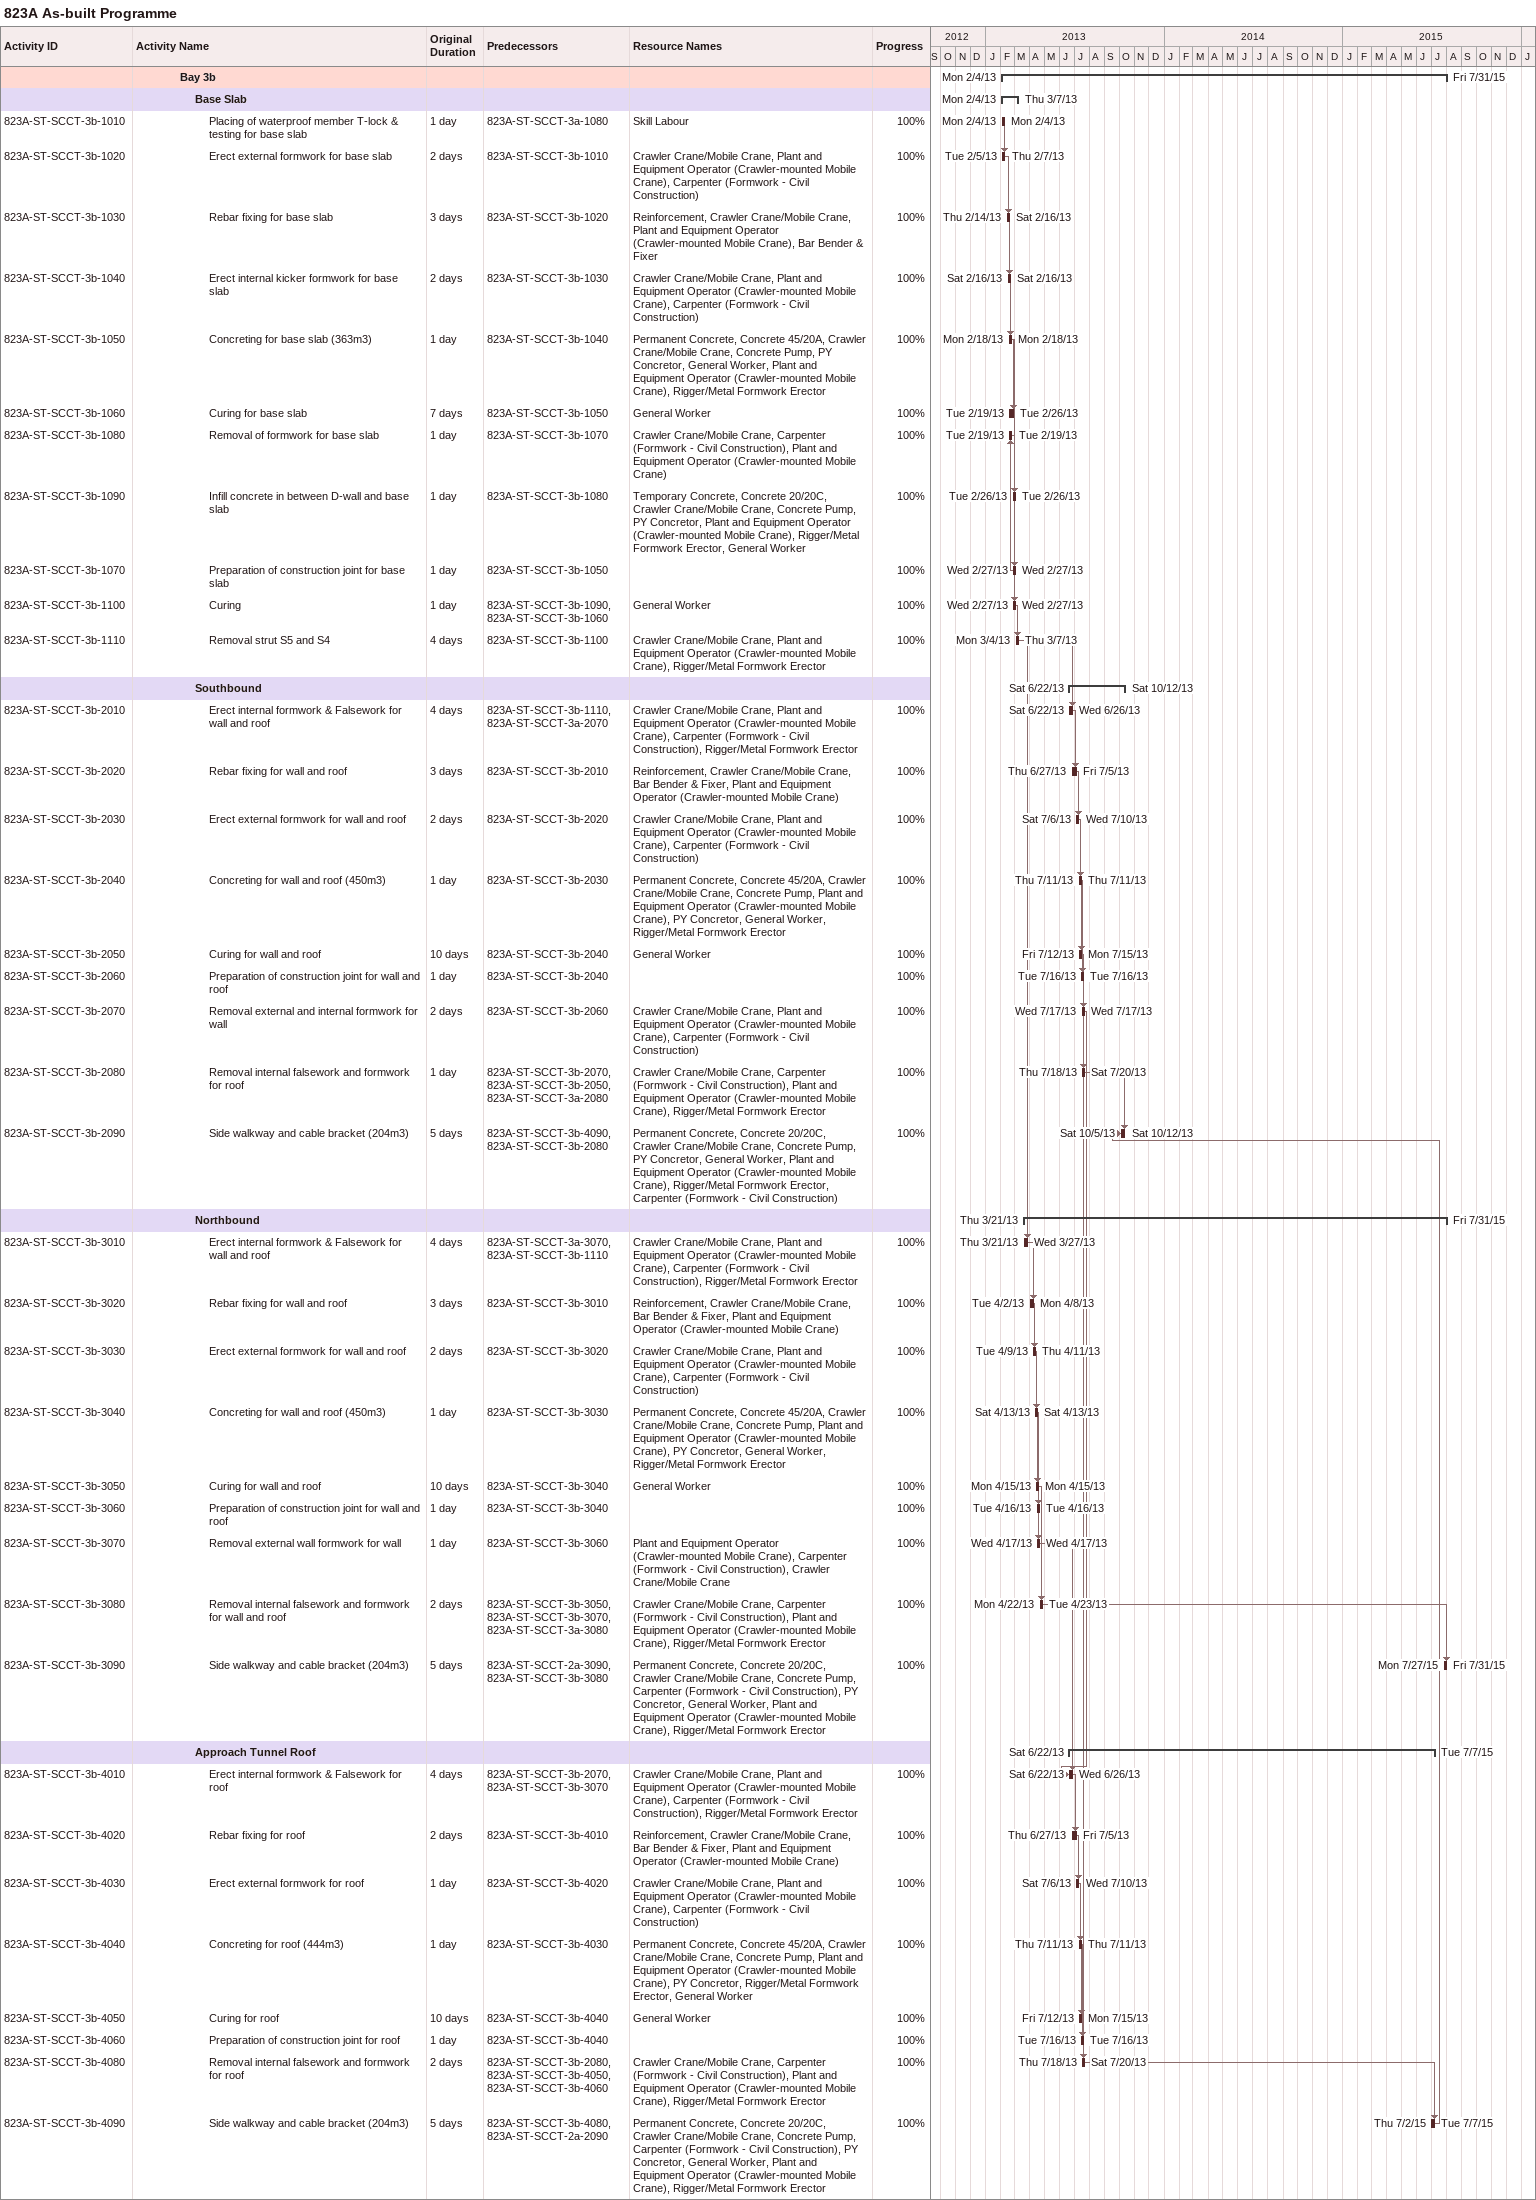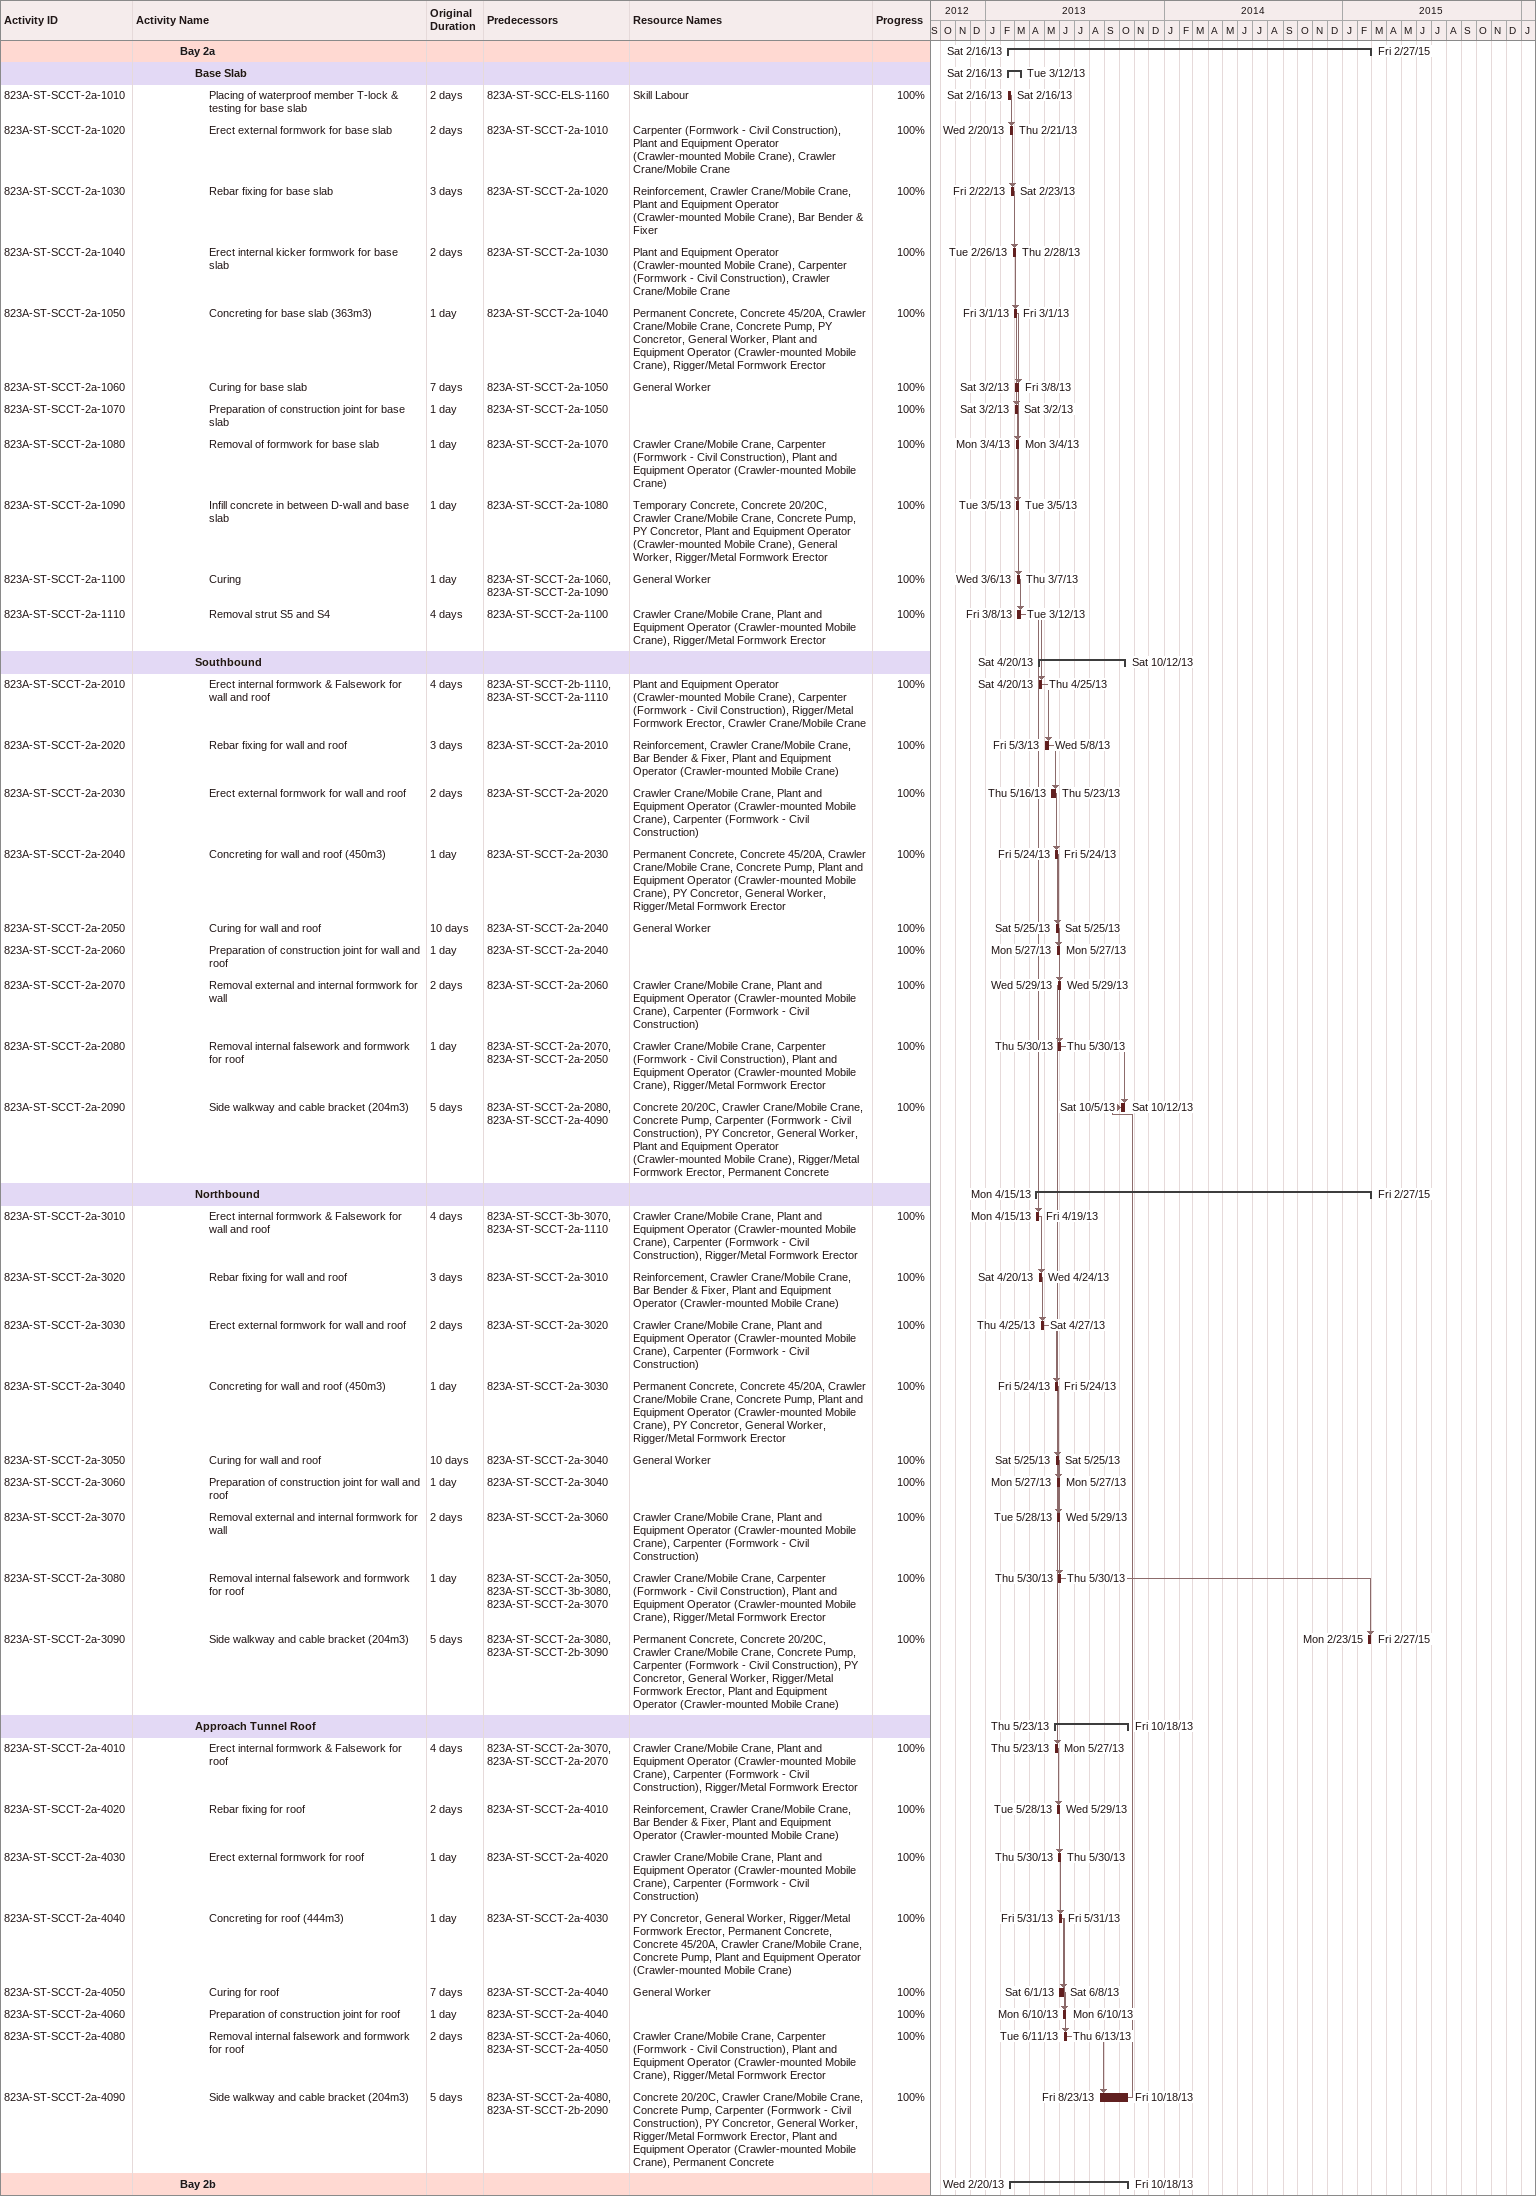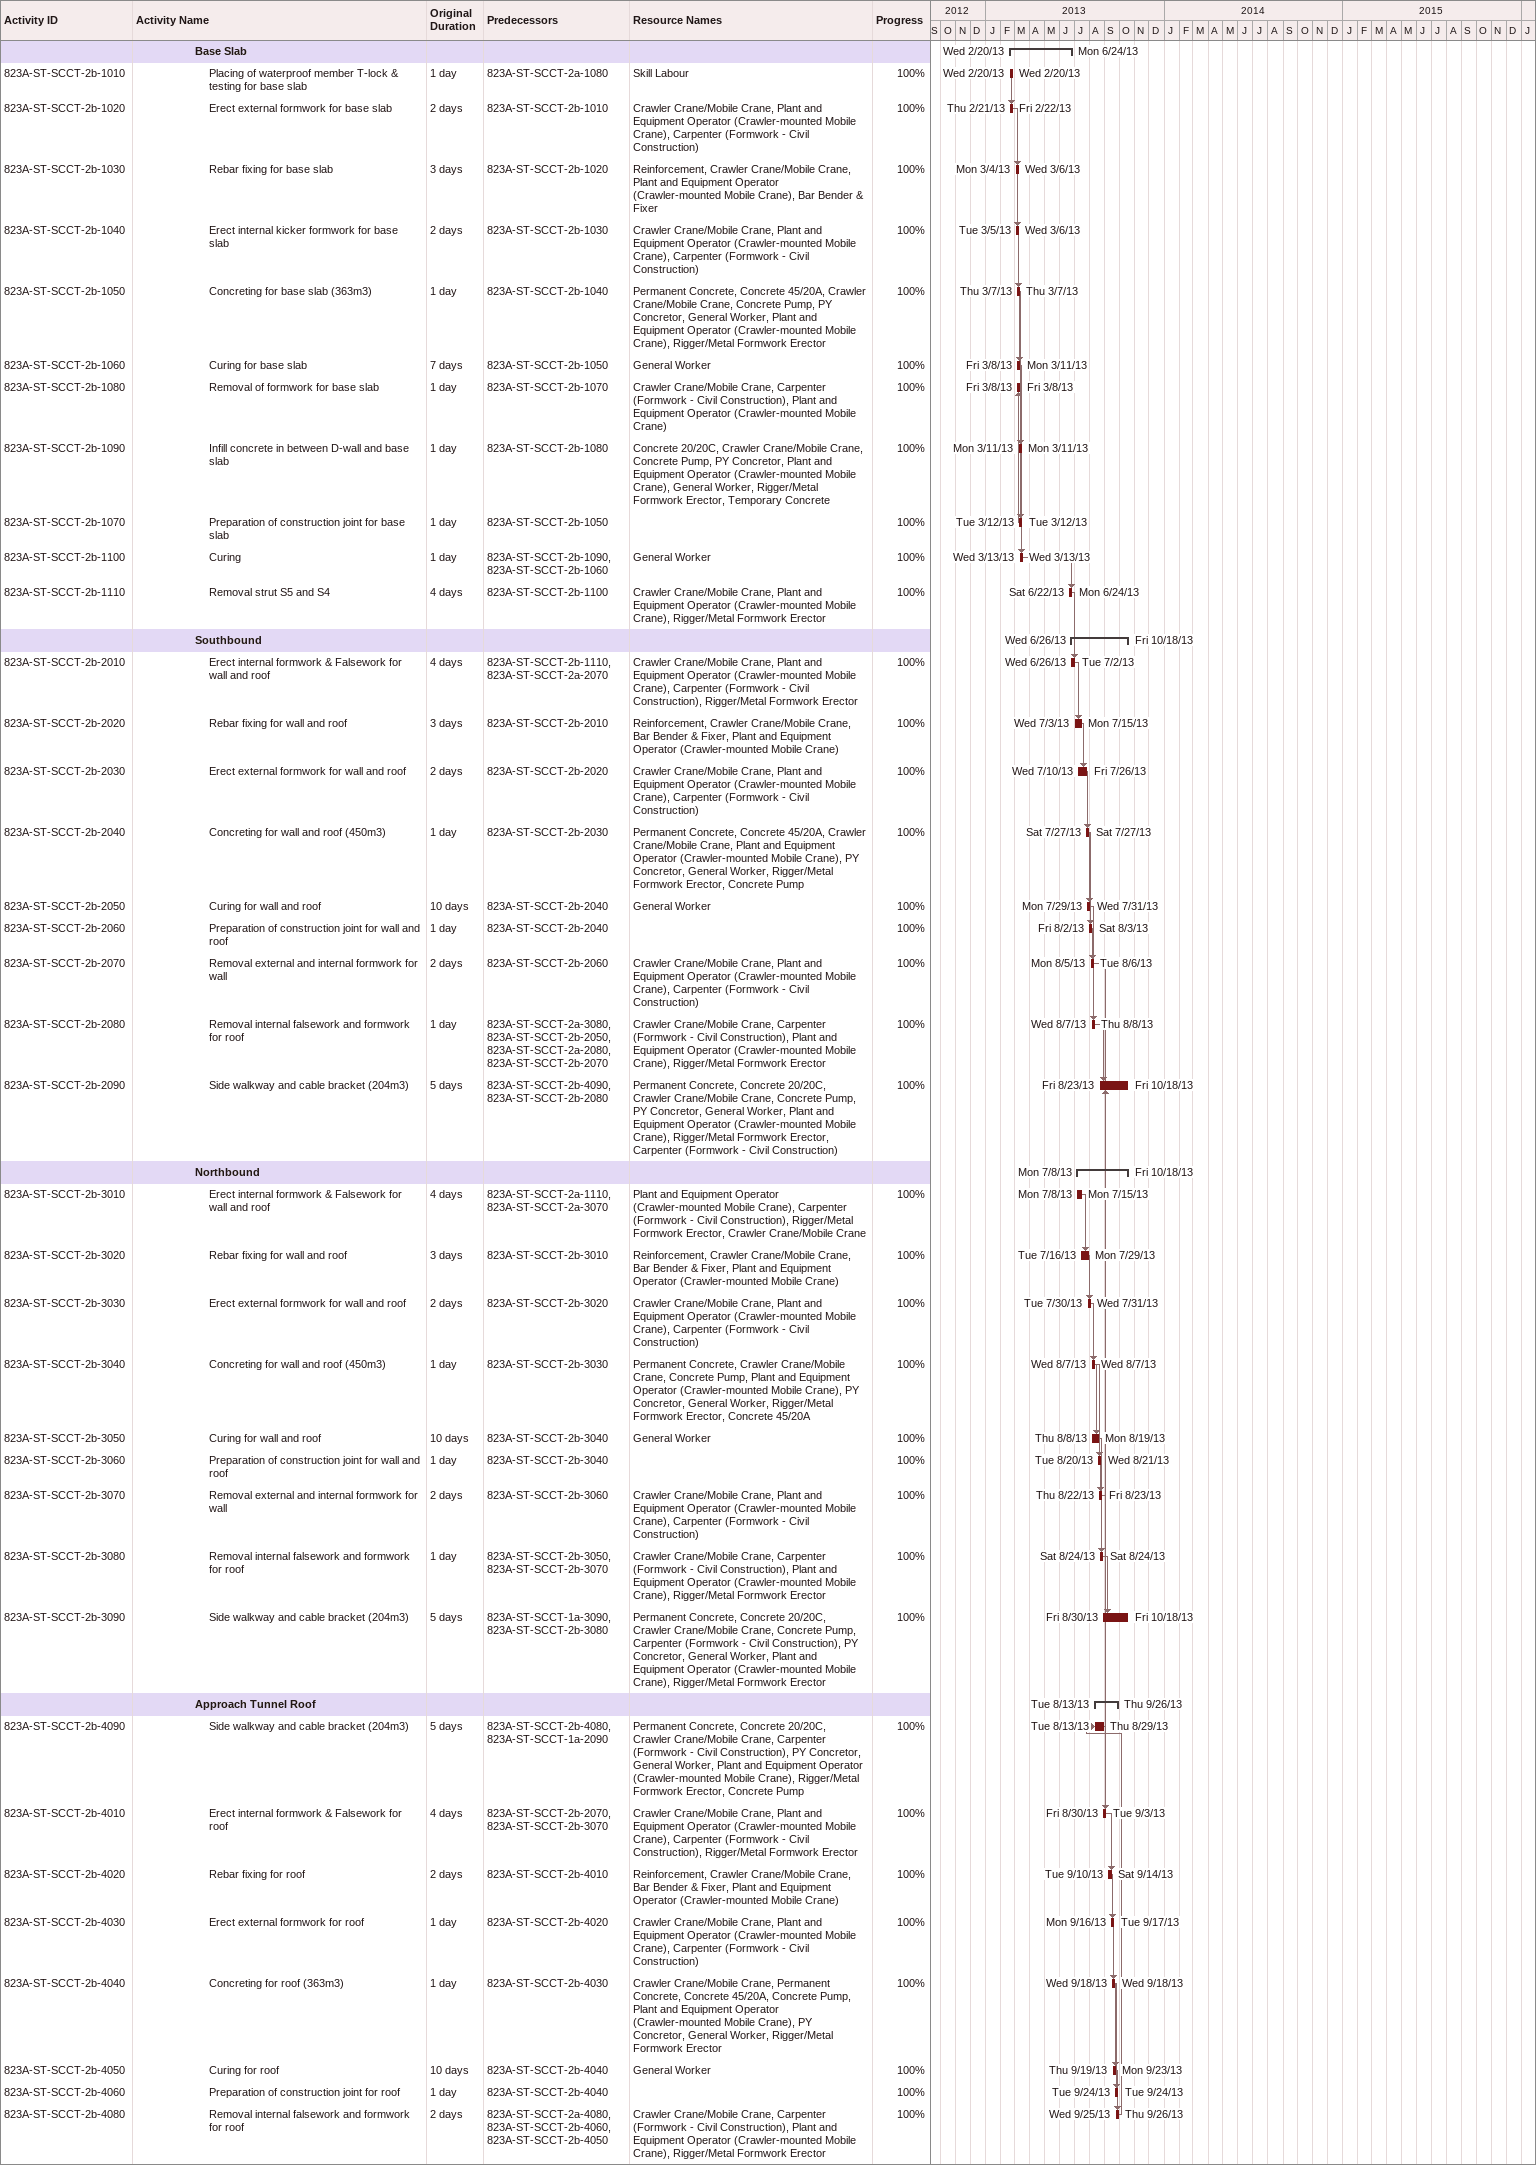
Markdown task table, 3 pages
823A As-built Programme

| ID | Level | Task | Original duration | Start | Finish | Predecessors | Resources | % complete |
|---|---|---|---|---|---|---|---|---|
|  | 4 | **Bay 3b** |  | 2013-02-04 | 2015-07-31 |  |  |  |
|  | 5 | **Base Slab** |  | 2013-02-04 | 2013-03-07 |  |  |  |
| 823A-ST-SCCT-3b-1010 | 6 | Placing of waterproof member T-lock & testing for base slab | 1d | 2013-02-04 | 2013-02-04 | 823A-ST-SCCT-3a-1080 | Skill Labour | 100 |
| 823A-ST-SCCT-3b-1020 | 6 | Erect external formwork for base slab | 2d | 2013-02-05 | 2013-02-07 | 823A-ST-SCCT-3b-1010 | Crawler Crane/Mobile Crane, Plant and Equipment Operator (Crawler-mounted Mobile Crane), Carpenter (Formwork - Civil Construction) | 100 |
| 823A-ST-SCCT-3b-1030 | 6 | Rebar fixing for base slab | 3d | 2013-02-14 | 2013-02-16 | 823A-ST-SCCT-3b-1020 | Reinforcement, Crawler Crane/Mobile Crane, Plant and Equipment Operator (Crawler-mounted Mobile Crane), Bar Bender & Fixer | 100 |
| 823A-ST-SCCT-3b-1040 | 6 | Erect internal kicker formwork for base slab | 2d | 2013-02-16 | 2013-02-16 | 823A-ST-SCCT-3b-1030 | Crawler Crane/Mobile Crane, Plant and Equipment Operator (Crawler-mounted Mobile Crane), Carpenter (Formwork - Civil Construction) | 100 |
| 823A-ST-SCCT-3b-1050 | 6 | Concreting for base slab (363m3) | 1d | 2013-02-18 | 2013-02-18 | 823A-ST-SCCT-3b-1040 | Permanent Concrete, Concrete 45/20A, Crawler Crane/Mobile Crane, Concrete Pump, PY Concretor, General Worker, Plant and Equipment Operator (Crawler-mounted Mobile Crane), Rigger/Metal Formwork Erector | 100 |
| 823A-ST-SCCT-3b-1060 | 6 | Curing for base slab | 7d | 2013-02-19 | 2013-02-26 | 823A-ST-SCCT-3b-1050 | General Worker | 100 |
| 823A-ST-SCCT-3b-1080 | 6 | Removal of formwork for base slab | 1d | 2013-02-19 | 2013-02-19 | 823A-ST-SCCT-3b-1070 | Crawler Crane/Mobile Crane, Carpenter (Formwork - Civil Construction), Plant and Equipment Operator (Crawler-mounted Mobile Crane) | 100 |
| 823A-ST-SCCT-3b-1090 | 6 | Infill concrete in between D-wall and base slab | 1d | 2013-02-26 | 2013-02-26 | 823A-ST-SCCT-3b-1080 | Temporary Concrete, Concrete 20/20C, Crawler Crane/Mobile Crane, Concrete Pump, PY Concretor, Plant and Equipment Operator (Crawler-mounted Mobile Crane), Rigger/Metal Formwork Erector, General Worker | 100 |
| 823A-ST-SCCT-3b-1070 | 6 | Preparation of construction joint for base slab | 1d | 2013-02-27 | 2013-02-27 | 823A-ST-SCCT-3b-1050 |  | 100 |
| 823A-ST-SCCT-3b-1100 | 6 | Curing | 1d | 2013-02-27 | 2013-02-27 | 823A-ST-SCCT-3b-1090, 823A-ST-SCCT-3b-1060 | General Worker | 100 |
| 823A-ST-SCCT-3b-1110 | 6 | Removal strut S5 and S4 | 4d | 2013-03-04 | 2013-03-07 | 823A-ST-SCCT-3b-1100 | Crawler Crane/Mobile Crane, Plant and Equipment Operator (Crawler-mounted Mobile Crane), Rigger/Metal Formwork Erector | 100 |
|  | 5 | **Southbound** |  | 2013-06-22 | 2013-10-12 |  |  |  |
| 823A-ST-SCCT-3b-2010 | 6 | Erect internal formwork & Falsework for wall and roof | 4d | 2013-06-22 | 2013-06-26 | 823A-ST-SCCT-3b-1110, 823A-ST-SCCT-3a-2070 | Crawler Crane/Mobile Crane, Plant and Equipment Operator (Crawler-mounted Mobile Crane), Carpenter (Formwork - Civil Construction), Rigger/Metal Formwork Erector | 100 |
| 823A-ST-SCCT-3b-2020 | 6 | Rebar fixing for wall and roof | 3d | 2013-06-27 | 2013-07-05 | 823A-ST-SCCT-3b-2010 | Reinforcement, Crawler Crane/Mobile Crane, Bar Bender & Fixer, Plant and Equipment Operator (Crawler-mounted Mobile Crane) | 100 |
| 823A-ST-SCCT-3b-2030 | 6 | Erect external formwork for wall and roof | 2d | 2013-07-06 | 2013-07-10 | 823A-ST-SCCT-3b-2020 | Crawler Crane/Mobile Crane, Plant and Equipment Operator (Crawler-mounted Mobile Crane), Carpenter (Formwork - Civil Construction) | 100 |
| 823A-ST-SCCT-3b-2040 | 6 | Concreting for wall and roof (450m3) | 1d | 2013-07-11 | 2013-07-11 | 823A-ST-SCCT-3b-2030 | Permanent Concrete, Concrete 45/20A, Crawler Crane/Mobile Crane, Concrete Pump, Plant and Equipment Operator (Crawler-mounted Mobile Crane), PY Concretor, General Worker, Rigger/Metal Formwork Erector | 100 |
| 823A-ST-SCCT-3b-2050 | 6 | Curing for wall and roof | 10d | 2013-07-12 | 2013-07-15 | 823A-ST-SCCT-3b-2040 | General Worker | 100 |
| 823A-ST-SCCT-3b-2060 | 6 | Preparation of construction joint for wall and roof | 1d | 2013-07-16 | 2013-07-16 | 823A-ST-SCCT-3b-2040 |  | 100 |
| 823A-ST-SCCT-3b-2070 | 6 | Removal external and internal formwork for wall | 2d | 2013-07-17 | 2013-07-17 | 823A-ST-SCCT-3b-2060 | Crawler Crane/Mobile Crane, Plant and Equipment Operator (Crawler-mounted Mobile Crane), Carpenter (Formwork - Civil Construction) | 100 |
| 823A-ST-SCCT-3b-2080 | 6 | Removal internal falsework and formwork for roof | 1d | 2013-07-18 | 2013-07-20 | 823A-ST-SCCT-3b-2070, 823A-ST-SCCT-3b-2050, 823A-ST-SCCT-3a-2080 | Crawler Crane/Mobile Crane, Carpenter (Formwork - Civil Construction), Plant and Equipment Operator (Crawler-mounted Mobile Crane), Rigger/Metal Formwork Erector | 100 |
| 823A-ST-SCCT-3b-2090 | 6 | Side walkway and cable bracket (204m3) | 5d | 2013-10-05 | 2013-10-12 | 823A-ST-SCCT-3b-4090, 823A-ST-SCCT-3b-2080 | Permanent Concrete, Concrete 20/20C, Crawler Crane/Mobile Crane, Concrete Pump, PY Concretor, General Worker, Plant and Equipment Operator (Crawler-mounted Mobile Crane), Rigger/Metal Formwork Erector, Carpenter (Formwork - Civil Construction) | 100 |
|  | 5 | **Northbound** |  | 2013-03-21 | 2015-07-31 |  |  |  |
| 823A-ST-SCCT-3b-3010 | 6 | Erect internal formwork & Falsework for wall and roof | 4d | 2013-03-21 | 2013-03-27 | 823A-ST-SCCT-3a-3070, 823A-ST-SCCT-3b-1110 | Crawler Crane/Mobile Crane, Plant and Equipment Operator (Crawler-mounted Mobile Crane), Carpenter (Formwork - Civil Construction), Rigger/Metal Formwork Erector | 100 |
| 823A-ST-SCCT-3b-3020 | 6 | Rebar fixing for wall and roof | 3d | 2013-04-02 | 2013-04-08 | 823A-ST-SCCT-3b-3010 | Reinforcement, Crawler Crane/Mobile Crane, Bar Bender & Fixer, Plant and Equipment Operator (Crawler-mounted Mobile Crane) | 100 |
| 823A-ST-SCCT-3b-3030 | 6 | Erect external formwork for wall and roof | 2d | 2013-04-09 | 2013-04-11 | 823A-ST-SCCT-3b-3020 | Crawler Crane/Mobile Crane, Plant and Equipment Operator (Crawler-mounted Mobile Crane), Carpenter (Formwork - Civil Construction) | 100 |
| 823A-ST-SCCT-3b-3040 | 6 | Concreting for wall and roof (450m3) | 1d | 2013-04-13 | 2013-04-13 | 823A-ST-SCCT-3b-3030 | Permanent Concrete, Concrete 45/20A, Crawler Crane/Mobile Crane, Concrete Pump, Plant and Equipment Operator (Crawler-mounted Mobile Crane), PY Concretor, General Worker, Rigger/Metal Formwork Erector | 100 |
| 823A-ST-SCCT-3b-3050 | 6 | Curing for wall and roof | 10d | 2013-04-15 | 2013-04-15 | 823A-ST-SCCT-3b-3040 | General Worker | 100 |
| 823A-ST-SCCT-3b-3060 | 6 | Preparation of construction joint for wall and roof | 1d | 2013-04-16 | 2013-04-16 | 823A-ST-SCCT-3b-3040 |  | 100 |
| 823A-ST-SCCT-3b-3070 | 6 | Removal external wall formwork for wall | 1d | 2013-04-17 | 2013-04-17 | 823A-ST-SCCT-3b-3060 | Plant and Equipment Operator (Crawler-mounted Mobile Crane), Carpenter (Formwork - Civil Construction), Crawler Crane/Mobile Crane | 100 |
| 823A-ST-SCCT-3b-3080 | 6 | Removal internal falsework and formwork for wall and roof | 2d | 2013-04-22 | 2013-04-23 | 823A-ST-SCCT-3b-3050, 823A-ST-SCCT-3b-3070, 823A-ST-SCCT-3a-3080 | Crawler Crane/Mobile Crane, Carpenter (Formwork - Civil Construction), Plant and Equipment Operator (Crawler-mounted Mobile Crane), Rigger/Metal Formwork Erector | 100 |
| 823A-ST-SCCT-3b-3090 | 6 | Side walkway and cable bracket (204m3) | 5d | 2015-07-27 | 2015-07-31 | 823A-ST-SCCT-2a-3090, 823A-ST-SCCT-3b-3080 | Permanent Concrete, Concrete 20/20C, Crawler Crane/Mobile Crane, Concrete Pump, Carpenter (Formwork - Civil Construction), PY Concretor, General Worker, Plant and Equipment Operator (Crawler-mounted Mobile Crane), Rigger/Metal Formwork Erector | 100 |
|  | 5 | **Approach Tunnel Roof** |  | 2013-06-22 | 2015-07-07 |  |  |  |
| 823A-ST-SCCT-3b-4010 | 6 | Erect internal formwork & Falsework for roof | 4d | 2013-06-22 | 2013-06-26 | 823A-ST-SCCT-3b-2070, 823A-ST-SCCT-3b-3070 | Crawler Crane/Mobile Crane, Plant and Equipment Operator (Crawler-mounted Mobile Crane), Carpenter (Formwork - Civil Construction), Rigger/Metal Formwork Erector | 100 |
| 823A-ST-SCCT-3b-4020 | 6 | Rebar fixing for roof | 2d | 2013-06-27 | 2013-07-05 | 823A-ST-SCCT-3b-4010 | Reinforcement, Crawler Crane/Mobile Crane, Bar Bender & Fixer, Plant and Equipment Operator (Crawler-mounted Mobile Crane) | 100 |
| 823A-ST-SCCT-3b-4030 | 6 | Erect external formwork for roof | 1d | 2013-07-06 | 2013-07-10 | 823A-ST-SCCT-3b-4020 | Crawler Crane/Mobile Crane, Plant and Equipment Operator (Crawler-mounted Mobile Crane), Carpenter (Formwork - Civil Construction) | 100 |
| 823A-ST-SCCT-3b-4040 | 6 | Concreting for roof (444m3) | 1d | 2013-07-11 | 2013-07-11 | 823A-ST-SCCT-3b-4030 | Permanent Concrete, Concrete 45/20A, Crawler Crane/Mobile Crane, Concrete Pump, Plant and Equipment Operator (Crawler-mounted Mobile Crane), PY Concretor, Rigger/Metal Formwork Erector, General Worker | 100 |
| 823A-ST-SCCT-3b-4050 | 6 | Curing for roof | 10d | 2013-07-12 | 2013-07-15 | 823A-ST-SCCT-3b-4040 | General Worker | 100 |
| 823A-ST-SCCT-3b-4060 | 6 | Preparation of construction joint for roof | 1d | 2013-07-16 | 2013-07-16 | 823A-ST-SCCT-3b-4040 |  | 100 |
| 823A-ST-SCCT-3b-4080 | 6 | Removal internal falsework and formwork for roof | 2d | 2013-07-18 | 2013-07-20 | 823A-ST-SCCT-3b-2080, 823A-ST-SCCT-3b-4050, 823A-ST-SCCT-3b-4060 | Crawler Crane/Mobile Crane, Carpenter (Formwork - Civil Construction), Plant and Equipment Operator (Crawler-mounted Mobile Crane), Rigger/Metal Formwork Erector | 100 |
| 823A-ST-SCCT-3b-4090 | 6 | Side walkway and cable bracket (204m3) | 5d | 2015-07-02 | 2015-07-07 | 823A-ST-SCCT-3b-4080, 823A-ST-SCCT-2a-2090 | Permanent Concrete, Concrete 20/20C, Crawler Crane/Mobile Crane, Concrete Pump, Carpenter (Formwork - Civil Construction), PY Concretor, General Worker, Plant and Equipment Operator (Crawler-mounted Mobile Crane), Rigger/Metal Formwork Erector | 100 |
|  | 4 | **Bay 2a** |  | 2013-02-16 | 2015-02-27 |  |  |  |
|  | 5 | **Base Slab** |  | 2013-02-16 | 2013-03-12 |  |  |  |
| 823A-ST-SCCT-2a-1010 | 6 | Placing of waterproof member T-lock & testing for base slab | 2d | 2013-02-16 | 2013-02-16 | 823A-ST-SCC-ELS-1160 | Skill Labour | 100 |
| 823A-ST-SCCT-2a-1020 | 6 | Erect external formwork for base slab | 2d | 2013-02-20 | 2013-02-21 | 823A-ST-SCCT-2a-1010 | Carpenter (Formwork - Civil Construction), Plant and Equipment Operator (Crawler-mounted Mobile Crane), Crawler Crane/Mobile Crane | 100 |
| 823A-ST-SCCT-2a-1030 | 6 | Rebar fixing for base slab | 3d | 2013-02-22 | 2013-02-23 | 823A-ST-SCCT-2a-1020 | Reinforcement, Crawler Crane/Mobile Crane, Plant and Equipment Operator (Crawler-mounted Mobile Crane), Bar Bender & Fixer | 100 |
| 823A-ST-SCCT-2a-1040 | 6 | Erect internal kicker formwork for base slab | 2d | 2013-02-26 | 2013-02-28 | 823A-ST-SCCT-2a-1030 | Plant and Equipment Operator (Crawler-mounted Mobile Crane), Carpenter (Formwork - Civil Construction), Crawler Crane/Mobile Crane | 100 |
| 823A-ST-SCCT-2a-1050 | 6 | Concreting for base slab (363m3) | 1d | 2013-03-01 | 2013-03-01 | 823A-ST-SCCT-2a-1040 | Permanent Concrete, Concrete 45/20A, Crawler Crane/Mobile Crane, Concrete Pump, PY Concretor, General Worker, Plant and Equipment Operator (Crawler-mounted Mobile Crane), Rigger/Metal Formwork Erector | 100 |
| 823A-ST-SCCT-2a-1060 | 6 | Curing for base slab | 7d | 2013-03-02 | 2013-03-08 | 823A-ST-SCCT-2a-1050 | General Worker | 100 |
| 823A-ST-SCCT-2a-1070 | 6 | Preparation of construction joint for base slab | 1d | 2013-03-02 | 2013-03-02 | 823A-ST-SCCT-2a-1050 |  | 100 |
| 823A-ST-SCCT-2a-1080 | 6 | Removal of formwork for base slab | 1d | 2013-03-04 | 2013-03-04 | 823A-ST-SCCT-2a-1070 | Crawler Crane/Mobile Crane, Carpenter (Formwork - Civil Construction), Plant and Equipment Operator (Crawler-mounted Mobile Crane) | 100 |
| 823A-ST-SCCT-2a-1090 | 6 | Infill concrete in between D-wall and base slab | 1d | 2013-03-05 | 2013-03-05 | 823A-ST-SCCT-2a-1080 | Temporary Concrete, Concrete 20/20C, Crawler Crane/Mobile Crane, Concrete Pump, PY Concretor, Plant and Equipment Operator (Crawler-mounted Mobile Crane), General Worker, Rigger/Metal Formwork Erector | 100 |
| 823A-ST-SCCT-2a-1100 | 6 | Curing | 1d | 2013-03-06 | 2013-03-07 | 823A-ST-SCCT-2a-1060, 823A-ST-SCCT-2a-1090 | General Worker | 100 |
| 823A-ST-SCCT-2a-1110 | 6 | Removal strut S5 and S4 | 4d | 2013-03-08 | 2013-03-12 | 823A-ST-SCCT-2a-1100 | Crawler Crane/Mobile Crane, Plant and Equipment Operator (Crawler-mounted Mobile Crane), Rigger/Metal Formwork Erector | 100 |
|  | 5 | **Southbound** |  | 2013-04-20 | 2013-10-12 |  |  |  |
| 823A-ST-SCCT-2a-2010 | 6 | Erect internal formwork & Falsework for wall and roof | 4d | 2013-04-20 | 2013-04-25 | 823A-ST-SCCT-2b-1110, 823A-ST-SCCT-2a-1110 | Plant and Equipment Operator (Crawler-mounted Mobile Crane), Carpenter (Formwork - Civil Construction), Rigger/Metal Formwork Erector, Crawler Crane/Mobile Crane | 100 |
| 823A-ST-SCCT-2a-2020 | 6 | Rebar fixing for wall and roof | 3d | 2013-05-03 | 2013-05-08 | 823A-ST-SCCT-2a-2010 | Reinforcement, Crawler Crane/Mobile Crane, Bar Bender & Fixer, Plant and Equipment Operator (Crawler-mounted Mobile Crane) | 100 |
| 823A-ST-SCCT-2a-2030 | 6 | Erect external formwork for wall and roof | 2d | 2013-05-16 | 2013-05-23 | 823A-ST-SCCT-2a-2020 | Crawler Crane/Mobile Crane, Plant and Equipment Operator (Crawler-mounted Mobile Crane), Carpenter (Formwork - Civil Construction) | 100 |
| 823A-ST-SCCT-2a-2040 | 6 | Concreting for wall and roof (450m3) | 1d | 2013-05-24 | 2013-05-24 | 823A-ST-SCCT-2a-2030 | Permanent Concrete, Concrete 45/20A, Crawler Crane/Mobile Crane, Concrete Pump, Plant and Equipment Operator (Crawler-mounted Mobile Crane), PY Concretor, General Worker, Rigger/Metal Formwork Erector | 100 |
| 823A-ST-SCCT-2a-2050 | 6 | Curing for wall and roof | 10d | 2013-05-25 | 2013-05-25 | 823A-ST-SCCT-2a-2040 | General Worker | 100 |
| 823A-ST-SCCT-2a-2060 | 6 | Preparation of construction joint for wall and roof | 1d | 2013-05-27 | 2013-05-27 | 823A-ST-SCCT-2a-2040 |  | 100 |
| 823A-ST-SCCT-2a-2070 | 6 | Removal external and internal formwork for wall | 2d | 2013-05-29 | 2013-05-29 | 823A-ST-SCCT-2a-2060 | Crawler Crane/Mobile Crane, Plant and Equipment Operator (Crawler-mounted Mobile Crane), Carpenter (Formwork - Civil Construction) | 100 |
| 823A-ST-SCCT-2a-2080 | 6 | Removal internal falsework and formwork for roof | 1d | 2013-05-30 | 2013-05-30 | 823A-ST-SCCT-2a-2070, 823A-ST-SCCT-2a-2050 | Crawler Crane/Mobile Crane, Carpenter (Formwork - Civil Construction), Plant and Equipment Operator (Crawler-mounted Mobile Crane), Rigger/Metal Formwork Erector | 100 |
| 823A-ST-SCCT-2a-2090 | 6 | Side walkway and cable bracket (204m3) | 5d | 2013-10-05 | 2013-10-12 | 823A-ST-SCCT-2a-2080, 823A-ST-SCCT-2a-4090 | Concrete 20/20C, Crawler Crane/Mobile Crane, Concrete Pump, Carpenter (Formwork - Civil Construction), PY Concretor, General Worker, Plant and Equipment Operator (Crawler-mounted Mobile Crane), Rigger/Metal Formwork Erector, Permanent Concrete | 100 |
|  | 5 | **Northbound** |  | 2013-04-15 | 2015-02-27 |  |  |  |
| 823A-ST-SCCT-2a-3010 | 6 | Erect internal formwork & Falsework for wall and roof | 4d | 2013-04-15 | 2013-04-19 | 823A-ST-SCCT-3b-3070, 823A-ST-SCCT-2a-1110 | Crawler Crane/Mobile Crane, Plant and Equipment Operator (Crawler-mounted Mobile Crane), Carpenter (Formwork - Civil Construction), Rigger/Metal Formwork Erector | 100 |
| 823A-ST-SCCT-2a-3020 | 6 | Rebar fixing for wall and roof | 3d | 2013-04-20 | 2013-04-24 | 823A-ST-SCCT-2a-3010 | Reinforcement, Crawler Crane/Mobile Crane, Bar Bender & Fixer, Plant and Equipment Operator (Crawler-mounted Mobile Crane) | 100 |
| 823A-ST-SCCT-2a-3030 | 6 | Erect external formwork for wall and roof | 2d | 2013-04-25 | 2013-04-27 | 823A-ST-SCCT-2a-3020 | Crawler Crane/Mobile Crane, Plant and Equipment Operator (Crawler-mounted Mobile Crane), Carpenter (Formwork - Civil Construction) | 100 |
| 823A-ST-SCCT-2a-3040 | 6 | Concreting for wall and roof (450m3) | 1d | 2013-05-24 | 2013-05-24 | 823A-ST-SCCT-2a-3030 | Permanent Concrete, Concrete 45/20A, Crawler Crane/Mobile Crane, Concrete Pump, Plant and Equipment Operator (Crawler-mounted Mobile Crane), PY Concretor, General Worker, Rigger/Metal Formwork Erector | 100 |
| 823A-ST-SCCT-2a-3050 | 6 | Curing for wall and roof | 10d | 2013-05-25 | 2013-05-25 | 823A-ST-SCCT-2a-3040 | General Worker | 100 |
| 823A-ST-SCCT-2a-3060 | 6 | Preparation of construction joint for wall and roof | 1d | 2013-05-27 | 2013-05-27 | 823A-ST-SCCT-2a-3040 |  | 100 |
| 823A-ST-SCCT-2a-3070 | 6 | Removal external and internal formwork for wall | 2d | 2013-05-28 | 2013-05-29 | 823A-ST-SCCT-2a-3060 | Crawler Crane/Mobile Crane, Plant and Equipment Operator (Crawler-mounted Mobile Crane), Carpenter (Formwork - Civil Construction) | 100 |
| 823A-ST-SCCT-2a-3080 | 6 | Removal internal falsework and formwork for roof | 1d | 2013-05-30 | 2013-05-30 | 823A-ST-SCCT-2a-3050, 823A-ST-SCCT-3b-3080, 823A-ST-SCCT-2a-3070 | Crawler Crane/Mobile Crane, Carpenter (Formwork - Civil Construction), Plant and Equipment Operator (Crawler-mounted Mobile Crane), Rigger/Metal Formwork Erector | 100 |
| 823A-ST-SCCT-2a-3090 | 6 | Side walkway and cable bracket (204m3) | 5d | 2015-02-23 | 2015-02-27 | 823A-ST-SCCT-2a-3080, 823A-ST-SCCT-2b-3090 | Permanent Concrete, Concrete 20/20C, Crawler Crane/Mobile Crane, Concrete Pump, Carpenter (Formwork - Civil Construction), PY Concretor, General Worker, Rigger/Metal Formwork Erector, Plant and Equipment Operator (Crawler-mounted Mobile Crane) | 100 |
|  | 5 | **Approach Tunnel Roof** |  | 2013-05-23 | 2013-10-18 |  |  |  |
| 823A-ST-SCCT-2a-4010 | 6 | Erect internal formwork & Falsework for roof | 4d | 2013-05-23 | 2013-05-27 | 823A-ST-SCCT-2a-3070, 823A-ST-SCCT-2a-2070 | Crawler Crane/Mobile Crane, Plant and Equipment Operator (Crawler-mounted Mobile Crane), Carpenter (Formwork - Civil Construction), Rigger/Metal Formwork Erector | 100 |
| 823A-ST-SCCT-2a-4020 | 6 | Rebar fixing for roof | 2d | 2013-05-28 | 2013-05-29 | 823A-ST-SCCT-2a-4010 | Reinforcement, Crawler Crane/Mobile Crane, Bar Bender & Fixer, Plant and Equipment Operator (Crawler-mounted Mobile Crane) | 100 |
| 823A-ST-SCCT-2a-4030 | 6 | Erect external formwork for roof | 1d | 2013-05-30 | 2013-05-30 | 823A-ST-SCCT-2a-4020 | Crawler Crane/Mobile Crane, Plant and Equipment Operator (Crawler-mounted Mobile Crane), Carpenter (Formwork - Civil Construction) | 100 |
| 823A-ST-SCCT-2a-4040 | 6 | Concreting for roof (444m3) | 1d | 2013-05-31 | 2013-05-31 | 823A-ST-SCCT-2a-4030 | PY Concretor, General Worker, Rigger/Metal Formwork Erector, Permanent Concrete, Concrete 45/20A, Crawler Crane/Mobile Crane, Concrete Pump, Plant and Equipment Operator (Crawler-mounted Mobile Crane) | 100 |
| 823A-ST-SCCT-2a-4050 | 6 | Curing for roof | 7d | 2013-06-01 | 2013-06-08 | 823A-ST-SCCT-2a-4040 | General Worker | 100 |
| 823A-ST-SCCT-2a-4060 | 6 | Preparation of construction joint for roof | 1d | 2013-06-10 | 2013-06-10 | 823A-ST-SCCT-2a-4040 |  | 100 |
| 823A-ST-SCCT-2a-4080 | 6 | Removal internal falsework and formwork for roof | 2d | 2013-06-11 | 2013-06-13 | 823A-ST-SCCT-2a-4060, 823A-ST-SCCT-2a-4050 | Crawler Crane/Mobile Crane, Carpenter (Formwork - Civil Construction), Plant and Equipment Operator (Crawler-mounted Mobile Crane), Rigger/Metal Formwork Erector | 100 |
| 823A-ST-SCCT-2a-4090 | 6 | Side walkway and cable bracket (204m3) | 5d | 2013-08-23 | 2013-10-18 | 823A-ST-SCCT-2a-4080, 823A-ST-SCCT-2b-2090 | Concrete 20/20C, Crawler Crane/Mobile Crane, Concrete Pump, Carpenter (Formwork - Civil Construction), PY Concretor, General Worker, Rigger/Metal Formwork Erector, Plant and Equipment Operator (Crawler-mounted Mobile Crane), Permanent Concrete | 100 |
|  | 4 | **Bay 2b** |  | 2013-02-20 | 2013-10-18 |  |  |  |
|  | 5 | **Base Slab** |  | 2013-02-20 | 2013-06-24 |  |  |  |
| 823A-ST-SCCT-2b-1010 | 6 | Placing of waterproof member T-lock & testing for base slab | 1d | 2013-02-20 | 2013-02-20 | 823A-ST-SCCT-2a-1080 | Skill Labour | 100 |
| 823A-ST-SCCT-2b-1020 | 6 | Erect external formwork for base slab | 2d | 2013-02-21 | 2013-02-22 | 823A-ST-SCCT-2b-1010 | Crawler Crane/Mobile Crane, Plant and Equipment Operator (Crawler-mounted Mobile Crane), Carpenter (Formwork - Civil Construction) | 100 |
| 823A-ST-SCCT-2b-1030 | 6 | Rebar fixing for base slab | 3d | 2013-03-04 | 2013-03-06 | 823A-ST-SCCT-2b-1020 | Reinforcement, Crawler Crane/Mobile Crane, Plant and Equipment Operator (Crawler-mounted Mobile Crane), Bar Bender & Fixer | 100 |
| 823A-ST-SCCT-2b-1040 | 6 | Erect internal kicker formwork for base slab | 2d | 2013-03-05 | 2013-03-06 | 823A-ST-SCCT-2b-1030 | Crawler Crane/Mobile Crane, Plant and Equipment Operator (Crawler-mounted Mobile Crane), Carpenter (Formwork - Civil Construction) | 100 |
| 823A-ST-SCCT-2b-1050 | 6 | Concreting for base slab (363m3) | 1d | 2013-03-07 | 2013-03-07 | 823A-ST-SCCT-2b-1040 | Permanent Concrete, Concrete 45/20A, Crawler Crane/Mobile Crane, Concrete Pump, PY Concretor, General Worker, Plant and Equipment Operator (Crawler-mounted Mobile Crane), Rigger/Metal Formwork Erector | 100 |
| 823A-ST-SCCT-2b-1060 | 6 | Curing for base slab | 7d | 2013-03-08 | 2013-03-11 | 823A-ST-SCCT-2b-1050 | General Worker | 100 |
| 823A-ST-SCCT-2b-1080 | 6 | Removal of formwork for base slab | 1d | 2013-03-08 | 2013-03-08 | 823A-ST-SCCT-2b-1070 | Crawler Crane/Mobile Crane, Carpenter (Formwork - Civil Construction), Plant and Equipment Operator (Crawler-mounted Mobile Crane) | 100 |
| 823A-ST-SCCT-2b-1090 | 6 | Infill concrete in between D-wall and base slab | 1d | 2013-03-11 | 2013-03-11 | 823A-ST-SCCT-2b-1080 | Concrete 20/20C, Crawler Crane/Mobile Crane, Concrete Pump, PY Concretor, Plant and Equipment Operator (Crawler-mounted Mobile Crane), General Worker, Rigger/Metal Formwork Erector, Temporary Concrete | 100 |
| 823A-ST-SCCT-2b-1070 | 6 | Preparation of construction joint for base slab | 1d | 2013-03-12 | 2013-03-12 | 823A-ST-SCCT-2b-1050 |  | 100 |
| 823A-ST-SCCT-2b-1100 | 6 | Curing | 1d | 2013-03-13 | 2013-03-13 | 823A-ST-SCCT-2b-1090, 823A-ST-SCCT-2b-1060 | General Worker | 100 |
| 823A-ST-SCCT-2b-1110 | 6 | Removal strut S5 and S4 | 4d | 2013-06-22 | 2013-06-24 | 823A-ST-SCCT-2b-1100 | Crawler Crane/Mobile Crane, Plant and Equipment Operator (Crawler-mounted Mobile Crane), Rigger/Metal Formwork Erector | 100 |
|  | 5 | **Southbound** |  | 2013-06-26 | 2013-10-18 |  |  |  |
| 823A-ST-SCCT-2b-2010 | 6 | Erect internal formwork & Falsework for wall and roof | 4d | 2013-06-26 | 2013-07-02 | 823A-ST-SCCT-2b-1110, 823A-ST-SCCT-2a-2070 | Crawler Crane/Mobile Crane, Plant and Equipment Operator (Crawler-mounted Mobile Crane), Carpenter (Formwork - Civil Construction), Rigger/Metal Formwork Erector | 100 |
| 823A-ST-SCCT-2b-2020 | 6 | Rebar fixing for wall and roof | 3d | 2013-07-03 | 2013-07-15 | 823A-ST-SCCT-2b-2010 | Reinforcement, Crawler Crane/Mobile Crane, Bar Bender & Fixer, Plant and Equipment Operator (Crawler-mounted Mobile Crane) | 100 |
| 823A-ST-SCCT-2b-2030 | 6 | Erect external formwork for wall and roof | 2d | 2013-07-10 | 2013-07-26 | 823A-ST-SCCT-2b-2020 | Crawler Crane/Mobile Crane, Plant and Equipment Operator (Crawler-mounted Mobile Crane), Carpenter (Formwork - Civil Construction) | 100 |
| 823A-ST-SCCT-2b-2040 | 6 | Concreting for wall and roof (450m3) | 1d | 2013-07-27 | 2013-07-27 | 823A-ST-SCCT-2b-2030 | Permanent Concrete, Concrete 45/20A, Crawler Crane/Mobile Crane, Plant and Equipment Operator (Crawler-mounted Mobile Crane), PY Concretor, General Worker, Rigger/Metal Formwork Erector, Concrete Pump | 100 |
| 823A-ST-SCCT-2b-2050 | 6 | Curing for wall and roof | 10d | 2013-07-29 | 2013-07-31 | 823A-ST-SCCT-2b-2040 | General Worker | 100 |
| 823A-ST-SCCT-2b-2060 | 6 | Preparation of construction joint for wall and roof | 1d | 2013-08-02 | 2013-08-03 | 823A-ST-SCCT-2b-2040 |  | 100 |
| 823A-ST-SCCT-2b-2070 | 6 | Removal external and internal formwork for wall | 2d | 2013-08-05 | 2013-08-06 | 823A-ST-SCCT-2b-2060 | Crawler Crane/Mobile Crane, Plant and Equipment Operator (Crawler-mounted Mobile Crane), Carpenter (Formwork - Civil Construction) | 100 |
| 823A-ST-SCCT-2b-2080 | 6 | Removal internal falsework and formwork for roof | 1d | 2013-08-07 | 2013-08-08 | 823A-ST-SCCT-2a-3080, 823A-ST-SCCT-2b-2050, 823A-ST-SCCT-2a-2080, 823A-ST-SCCT-2b-2070 | Crawler Crane/Mobile Crane, Carpenter (Formwork - Civil Construction), Plant and Equipment Operator (Crawler-mounted Mobile Crane), Rigger/Metal Formwork Erector | 100 |
| 823A-ST-SCCT-2b-2090 | 6 | Side walkway and cable bracket (204m3) | 5d | 2013-08-23 | 2013-10-18 | 823A-ST-SCCT-2b-4090, 823A-ST-SCCT-2b-2080 | Permanent Concrete, Concrete 20/20C, Crawler Crane/Mobile Crane, Concrete Pump, PY Concretor, General Worker, Plant and Equipment Operator (Crawler-mounted Mobile Crane), Rigger/Metal Formwork Erector, Carpenter (Formwork - Civil Construction) | 100 |
|  | 5 | **Northbound** |  | 2013-07-08 | 2013-10-18 |  |  |  |
| 823A-ST-SCCT-2b-3010 | 6 | Erect internal formwork & Falsework for wall and roof | 4d | 2013-07-08 | 2013-07-15 | 823A-ST-SCCT-2a-1110, 823A-ST-SCCT-2a-3070 | Plant and Equipment Operator (Crawler-mounted Mobile Crane), Carpenter (Formwork - Civil Construction), Rigger/Metal Formwork Erector, Crawler Crane/Mobile Crane | 100 |
| 823A-ST-SCCT-2b-3020 | 6 | Rebar fixing for wall and roof | 3d | 2013-07-16 | 2013-07-29 | 823A-ST-SCCT-2b-3010 | Reinforcement, Crawler Crane/Mobile Crane, Bar Bender & Fixer, Plant and Equipment Operator (Crawler-mounted Mobile Crane) | 100 |
| 823A-ST-SCCT-2b-3030 | 6 | Erect external formwork for wall and roof | 2d | 2013-07-30 | 2013-07-31 | 823A-ST-SCCT-2b-3020 | Crawler Crane/Mobile Crane, Plant and Equipment Operator (Crawler-mounted Mobile Crane), Carpenter (Formwork - Civil Construction) | 100 |
| 823A-ST-SCCT-2b-3040 | 6 | Concreting for wall and roof (450m3) | 1d | 2013-08-07 | 2013-08-07 | 823A-ST-SCCT-2b-3030 | Permanent Concrete, Crawler Crane/Mobile Crane, Concrete Pump, Plant and Equipment Operator (Crawler-mounted Mobile Crane), PY Concretor, General Worker, Rigger/Metal Formwork Erector, Concrete 45/20A | 100 |
| 823A-ST-SCCT-2b-3050 | 6 | Curing for wall and roof | 10d | 2013-08-08 | 2013-08-19 | 823A-ST-SCCT-2b-3040 | General Worker | 100 |
| 823A-ST-SCCT-2b-3060 | 6 | Preparation of construction joint for wall and roof | 1d | 2013-08-20 | 2013-08-21 | 823A-ST-SCCT-2b-3040 |  | 100 |
| 823A-ST-SCCT-2b-3070 | 6 | Removal external and internal formwork for wall | 2d | 2013-08-22 | 2013-08-23 | 823A-ST-SCCT-2b-3060 | Crawler Crane/Mobile Crane, Plant and Equipment Operator (Crawler-mounted Mobile Crane), Carpenter (Formwork - Civil Construction) | 100 |
| 823A-ST-SCCT-2b-3080 | 6 | Removal internal falsework and formwork for roof | 1d | 2013-08-24 | 2013-08-24 | 823A-ST-SCCT-2b-3050, 823A-ST-SCCT-2b-3070 | Crawler Crane/Mobile Crane, Carpenter (Formwork - Civil Construction), Plant and Equipment Operator (Crawler-mounted Mobile Crane), Rigger/Metal Formwork Erector | 100 |
| 823A-ST-SCCT-2b-3090 | 6 | Side walkway and cable bracket (204m3) | 5d | 2013-08-30 | 2013-10-18 | 823A-ST-SCCT-1a-3090, 823A-ST-SCCT-2b-3080 | Permanent Concrete, Concrete 20/20C, Crawler Crane/Mobile Crane, Concrete Pump, Carpenter (Formwork - Civil Construction), PY Concretor, General Worker, Plant and Equipment Operator (Crawler-mounted Mobile Crane), Rigger/Metal Formwork Erector | 100 |
|  | 5 | **Approach Tunnel Roof** |  | 2013-08-13 | 2013-09-26 |  |  |  |
| 823A-ST-SCCT-2b-4090 | 6 | Side walkway and cable bracket (204m3) | 5d | 2013-08-13 | 2013-08-29 | 823A-ST-SCCT-2b-4080, 823A-ST-SCCT-1a-2090 | Permanent Concrete, Concrete 20/20C, Crawler Crane/Mobile Crane, Carpenter (Formwork - Civil Construction), PY Concretor, General Worker, Plant and Equipment Operator (Crawler-mounted Mobile Crane), Rigger/Metal Formwork Erector, Concrete Pump | 100 |
| 823A-ST-SCCT-2b-4010 | 6 | Erect internal formwork & Falsework for roof | 4d | 2013-08-30 | 2013-09-03 | 823A-ST-SCCT-2b-2070, 823A-ST-SCCT-2b-3070 | Crawler Crane/Mobile Crane, Plant and Equipment Operator (Crawler-mounted Mobile Crane), Carpenter (Formwork - Civil Construction), Rigger/Metal Formwork Erector | 100 |
| 823A-ST-SCCT-2b-4020 | 6 | Rebar fixing for roof | 2d | 2013-09-10 | 2013-09-14 | 823A-ST-SCCT-2b-4010 | Reinforcement, Crawler Crane/Mobile Crane, Bar Bender & Fixer, Plant and Equipment Operator (Crawler-mounted Mobile Crane) | 100 |
| 823A-ST-SCCT-2b-4030 | 6 | Erect external formwork for roof | 1d | 2013-09-16 | 2013-09-17 | 823A-ST-SCCT-2b-4020 | Crawler Crane/Mobile Crane, Plant and Equipment Operator (Crawler-mounted Mobile Crane), Carpenter (Formwork - Civil Construction) | 100 |
| 823A-ST-SCCT-2b-4040 | 6 | Concreting for roof (363m3) | 1d | 2013-09-18 | 2013-09-18 | 823A-ST-SCCT-2b-4030 | Crawler Crane/Mobile Crane, Permanent Concrete, Concrete 45/20A, Concrete Pump, Plant and Equipment Operator (Crawler-mounted Mobile Crane), PY Concretor, General Worker, Rigger/Metal Formwork Erector | 100 |
| 823A-ST-SCCT-2b-4050 | 6 | Curing for roof | 10d | 2013-09-19 | 2013-09-23 | 823A-ST-SCCT-2b-4040 | General Worker | 100 |
| 823A-ST-SCCT-2b-4060 | 6 | Preparation of construction joint for roof | 1d | 2013-09-24 | 2013-09-24 | 823A-ST-SCCT-2b-4040 |  | 100 |
| 823A-ST-SCCT-2b-4080 | 6 | Removal internal falsework and formwork for roof | 2d | 2013-09-25 | 2013-09-26 | 823A-ST-SCCT-2a-4080, 823A-ST-SCCT-2b-4060, 823A-ST-SCCT-2b-4050 | Crawler Crane/Mobile Crane, Carpenter (Formwork - Civil Construction), Plant and Equipment Operator (Crawler-mounted Mobile Crane), Rigger/Metal Formwork Erector | 100 |
